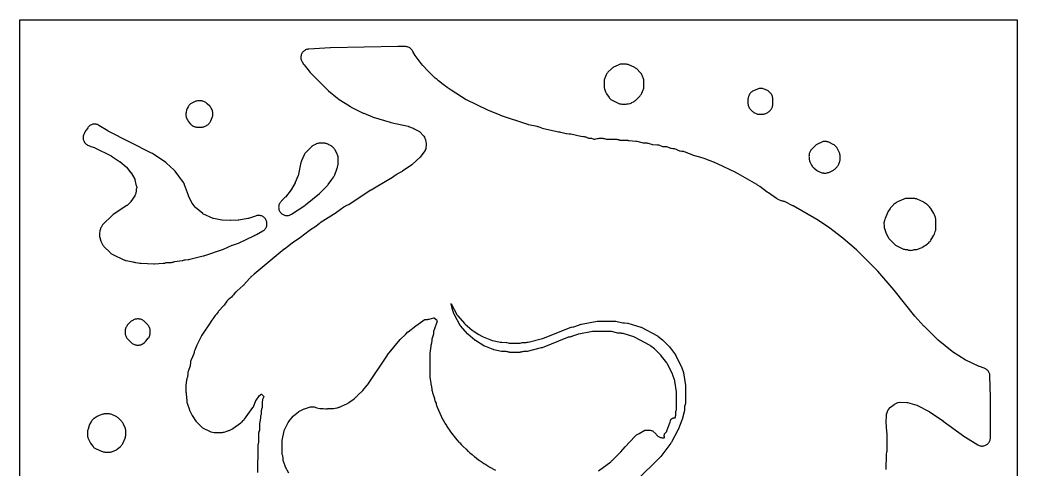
# Model space of a CAD drawing. Header units: millimetres. Extents: x 0 to 300, y 0 to 300.
# Drawn here: x 0 to 300, y 164.7 to 300 of the extents above; entities that cross this region are included whole.
import ezdxf

# ---------------------------------------------------------------- set-up
doc = ezdxf.new("R2010")
doc.units = ezdxf.units.MM
doc.layers.add('CUT', color=7, linetype='CONTINUOUS')

msp = doc.modelspace()

# ---------------------------------------------------------------- linework, layer by layer
at = {"layer": 'CUT'}
for points in [[(0, 299.9386), (0.0029, 299.9971), (0.0614, 300), (299.9341, 300), (299.9926, 299.9971), (299.9954, 299.9386), (299.9954, 0.0614), (299.9926, 0.0029), (299.9341, 0), (0.0614, 0), (0.0029, 0.0029), (0, 0.0614)], [(177.4236, 276.401), (177.5956, 276.2201), (177.7848, 276.0572), (177.9893, 275.914), (178.207, 275.792), (179.9466, 274.9279), (180.156, 274.8356), (180.3729, 274.7628), (180.5956, 274.7102), (180.8222, 274.6782), (181.0508, 274.667), (182.3866, 274.6627), (182.6883, 274.68), (182.9856, 274.7336), (183.5712, 274.8761), (183.8535, 274.9627), (184.1236, 275.082), (184.5857, 275.3197), (184.8092, 275.4497), (185.018, 275.602), (185.21, 275.7751), (186.5688, 277.1338), (186.7282, 277.3092), (186.8704, 277.4988), (186.9939, 277.7011), (187.0977, 277.9141), (187.5364, 278.9344), (187.624, 279.1704), (187.6875, 279.414), (187.7262, 279.6627), (187.7396, 279.9141), (187.744, 281.3215), (187.7267, 281.623), (187.6732, 281.9203), (187.53, 282.5086), (187.4443, 282.7884), (187.3265, 283.0562), (187.0943, 283.5101), (186.9652, 283.7331), (186.8139, 283.9417), (186.6419, 284.1336), (185.5594, 285.2228), (185.39, 285.3784), (185.2069, 285.5176), (185.0119, 285.6395), (184.8064, 285.7429), (183.2093, 286.4568), (182.9661, 286.5507), (182.7145, 286.6186), (182.4571, 286.6601), (182.1969, 286.6745), (181.0964, 286.6779), (180.8642, 286.6678), (180.634, 286.6362), (180.4077, 286.5834), (180.1873, 286.5098), (179.9747, 286.416), (178.6059, 285.7348), (178.3714, 285.6019), (178.1527, 285.4445), (177.9521, 285.2644), (176.9145, 284.2268), (176.7557, 284.0523), (176.6141, 283.8636), (176.4909, 283.6624), (176.3872, 283.4504), (175.9415, 282.4186), (175.9389, 282.4127), (175.8499, 282.1739), (175.7857, 281.9273), (175.7469, 281.6754), (175.734, 281.4208), (175.7343, 280.0765), (175.7482, 279.8133), (175.7898, 279.5531), (175.8585, 279.2987), (175.8651, 279.2788), (175.8683, 279.2667), (176.1635, 278.3671), (176.2509, 278.139), (176.3602, 277.9206), (176.4902, 277.7138), (176.4906, 277.7133), (177.2705, 276.5981)], [(220.3569, 272.4652), (220.5633, 272.2805), (220.7889, 272.1198), (221.0309, 271.9849), (221.2668, 271.8702), (221.4783, 271.7791), (221.6972, 271.7078), (221.9218, 271.657), (222.1501, 271.6271), (222.3802, 271.6183), (223.4148, 271.6264), (223.6632, 271.6408), (223.909, 271.6797), (224.1497, 271.7429), (224.383, 271.8298), (224.6064, 271.9394), (225.0047, 272.16), (225.2116, 272.2881), (225.4051, 272.4358), (225.5833, 272.6016), (225.7955, 272.8191), (225.9545, 272.9987), (226.0956, 273.1928), (226.2175, 273.3994), (226.319, 273.6168), (226.3992, 273.8429), (226.4573, 274.0757), (226.4929, 274.313), (226.5055, 274.5525), (226.5135, 276.2171), (226.502, 276.4684), (226.4654, 276.7173), (226.4039, 276.9613), (226.3182, 277.1978), (226.2091, 277.4246), (226.0779, 277.6392), (225.9257, 277.8395), (225.7541, 278.0236), (225.4451, 278.3233), (225.4438, 278.3246), (225.2743, 278.4747), (225.092, 278.6088), (224.8983, 278.7259), (224.6948, 278.825), (223.8898, 279.1728), (223.6484, 279.2627), (223.3991, 279.3272), (223.1444, 279.3657), (223.1403, 279.3659), (223.1342, 279.3668), (222.8768, 279.3786), (222.6196, 279.3638), (222.3653, 279.3226), (222.1165, 279.2554), (221.876, 279.163), (220.6585, 278.6216), (220.428, 278.5045), (220.2108, 278.3642), (220.0093, 278.2022), (219.8256, 278.0203), (219.6616, 277.8204), (219.5192, 277.6046), (219.3999, 277.3753), (219.3048, 277.1349), (219.3044, 277.1335), (219.2294, 276.9107), (219.0855, 276.4835), (219.0824, 276.4743), (219.0093, 276.2098), (218.9656, 275.9388), (218.9518, 275.6647), (218.9542, 275.1697), (218.9663, 274.9356), (219.0003, 274.7036), (219.0559, 274.4758), (219.0619, 274.4585), (219.0657, 274.4433), (219.1419, 274.2251), (219.3178, 273.7877), (219.4234, 273.5591), (219.5515, 273.3422), (219.7007, 273.1394), (219.8695, 272.9526), (219.8716, 272.9505)], [(51.3876, 268.5745), (51.5521, 268.4165), (51.7303, 268.2742), (51.9208, 268.1487), (52.1219, 268.0411), (52.2474, 267.9812), (52.4525, 267.8942), (52.6646, 267.8259), (52.8819, 267.7766), (53.1027, 267.747), (53.3253, 267.7371), (54.6555, 267.7372), (54.8842, 267.7477), (55.111, 267.7791), (55.3339, 267.8311), (55.5512, 267.9033), (55.7609, 267.995), (56.0314, 268.1284), (56.2733, 268.2649), (56.4985, 268.4274), (56.7044, 268.6138), (56.8965, 268.8084), (57.0533, 268.9828), (57.1931, 269.1711), (57.3146, 269.3717), (57.4168, 269.5829), (57.8665, 270.6353), (57.9529, 270.8694), (58.0157, 271.1109), (58.054, 271.3575), (58.0675, 271.6067), (58.068, 271.7158), (58.0573, 271.9578), (58.0233, 272.1976), (57.9662, 272.433), (57.8866, 272.6617), (57.6834, 273.1656), (57.5768, 273.3956), (57.4474, 273.6137), (57.2966, 273.8175), (57.126, 274.005), (56.3689, 274.7565), (56.1681, 274.9354), (55.9493, 275.0917), (55.715, 275.2236), (55.4857, 275.3369), (55.276, 275.4288), (55.0588, 275.5011), (54.8358, 275.5533), (54.609, 275.5848), (54.3803, 275.5955), (53.6189, 275.5961), (53.3905, 275.5858), (53.1639, 275.5547), (52.9411, 275.503), (52.724, 275.4312), (52.5144, 275.3398), (51.7114, 274.9452), (51.7089, 274.944), (51.5068, 274.8328), (51.3157, 274.7034), (51.1374, 274.557), (50.9734, 274.3948), (50.825, 274.2181), (50.6936, 274.0285), (50.5801, 273.8276), (50.3404, 273.353), (50.2289, 273.098), (50.1464, 272.8321), (50.0049, 272.2661), (49.9619, 272.0562), (49.9574, 272.0174), (49.9464, 271.9614), (49.9234, 271.7535), (49.918, 271.5443), (49.9205, 271.3833), (49.9342, 271.1588), (49.9679, 270.9364), (50.0215, 270.718), (50.0946, 270.5052), (50.1045, 270.4829), (50.1106, 270.4654), (50.2049, 270.2568), (50.3807, 269.9109), (50.504, 269.6955), (50.648, 269.4935), (50.6515, 269.489), (51.2381, 268.7468)], [(19.4413, 263.1219), (19.5914, 262.9249), (19.7601, 262.7436), (19.946, 262.58), (20.1472, 262.4355), (20.3617, 262.3117), (20.9037, 262.0335), (21.1311, 261.9308), (21.3675, 261.8513), (22.4473, 261.5472), (22.4644, 261.542), (22.5362, 261.5142), (22.5523, 261.5066), (27.4021, 259.0794), (27.469, 259.0432), (27.5334, 259.0029), (29.9314, 257.3916), (29.979, 257.3579), (30.0249, 257.3219), (31.9455, 255.7386), (31.9599, 255.7262), (32.0174, 255.6681), (32.0297, 255.6536), (33.4117, 253.9444), (33.4319, 253.9154), (33.4406, 253.9012), (34.5538, 251.9945), (34.5638, 251.9762), (34.582, 251.9351), (34.5956, 251.8922), (34.6002, 251.8719), (34.8881, 250.408), (34.9475, 250.1689), (35.0302, 249.9367), (35.1353, 249.7139), (35.1621, 249.6636), (35.1705, 249.6467), (35.1858, 249.6095), (35.1769, 249.5704), (35.1713, 249.5523), (35.0672, 249.2434), (35.004, 249.0227), (34.9613, 248.7971), (34.9395, 248.5685), (34.9006, 247.7795), (34.8993, 247.7618), (34.8938, 247.7239), (34.8812, 247.6878), (34.8742, 247.6714), (34.6076, 247.0886), (34.6052, 247.0837), (34.5639, 247.0102), (34.5535, 246.9941), (33.3819, 245.2954), (33.3787, 245.2911), (33.3265, 245.2272), (33.3138, 245.2135), (32.2676, 244.1447), (32.2528, 244.1304), (32.1838, 244.0739), (32.1668, 244.0622), (28.0082, 241.3588), (27.8025, 241.2098), (27.6131, 241.0406), (25.1639, 238.6193), (25.0117, 238.4547), (24.8748, 238.2771), (24.7544, 238.088), (24.3909, 237.4561), (24.2847, 237.2499), (24.198, 237.0346), (24.1317, 236.8123), (24.0863, 236.5848), (23.9377, 235.6063), (23.9142, 235.3854), (23.9103, 235.1632), (23.9262, 234.9416), (23.9617, 234.7222), (24.0166, 234.5069), (24.372, 233.3324), (24.4472, 233.1192), (24.5414, 232.9136), (24.8119, 232.3875), (24.9419, 232.1638), (25.0943, 231.9548), (25.2676, 231.7627), (27.2228, 229.8075), (27.3823, 229.6612), (27.5539, 229.5292), (27.7363, 229.4126), (27.928, 229.3122), (31.2291, 227.7623), (31.3678, 227.6972), (31.566, 227.6143), (31.7706, 227.5488), (31.9801, 227.5011), (33.9213, 227.1456), (34.2293, 227.0638), (34.4917, 227.009), (34.7585, 226.9826), (34.8295, 226.9794), (36.0664, 226.7529), (36.4241, 226.7137), (40.3071, 226.5698), (40.5218, 226.5711), (40.5227, 226.5712), (43.1023, 226.6973), (43.3514, 226.722), (43.5968, 226.7715), (43.8359, 226.8453), (44.0431, 226.9208), (44.0622, 226.9271), (44.1042, 226.9375), (44.147, 226.9433), (44.1671, 226.9444), (45.5811, 226.9841), (45.8185, 227.0021), (46.0531, 227.0426), (46.2829, 227.1052), (46.5056, 227.1895), (46.5247, 227.1977), (46.541, 227.2044), (46.577, 227.2161), (46.614, 227.2245), (46.6314, 227.2271), (48.7598, 227.5014), (49.0107, 227.5469), (49.2557, 227.6177), (49.4922, 227.713), (49.5721, 227.7501), (49.5886, 227.7573), (49.625, 227.7701), (49.6631, 227.7757), (49.6811, 227.7771), (50.5899, 227.8235), (50.8303, 227.8474), (51.0672, 227.8945), (55.1584, 228.9144), (55.344, 228.9683), (60.9679, 230.8421), (61.2182, 230.9408), (63.8722, 232.1557), (63.9258, 232.1787), (63.9804, 232.199), (65.7214, 232.7983), (65.7264, 232.8), (65.9741, 232.9004), (70.396, 234.9741), (70.6757, 235.1301), (70.9803, 235.2746), (71.1352, 235.3547), (73.0515, 236.4329), (73.2596, 236.5638), (73.4537, 236.7145), (73.6322, 236.8836), (73.7932, 237.0694), (73.9351, 237.2701), (74.0567, 237.4837), (74.1567, 237.7083), (74.2341, 237.9416), (74.2883, 238.1813), (74.3187, 238.4253), (74.3249, 238.671), (74.307, 238.9162), (74.2651, 239.1584), (74.1997, 239.3953), (74.1112, 239.6247), (74.0007, 239.8442), (73.8691, 240.0519), (73.7178, 240.2456), (73.5482, 240.4235), (73.3619, 240.584), (73.1608, 240.7253), (72.9468, 240.8462), (72.7219, 240.9455), (72.4884, 241.0223), (72.2485, 241.0757), (72.0045, 241.1053), (71.7587, 241.1108), (71.5136, 241.0922), (71.2715, 241.0495), (71.0348, 240.9833), (70.8357, 240.917), (68.7631, 240.2258), (68.6819, 240.2019), (68.5992, 240.1838), (65.8529, 239.6848), (65.7686, 239.6726), (65.6838, 239.6664), (63.3239, 239.5794), (63.28, 239.5786), (63.2361, 239.5794), (60.8362, 239.6678), (60.8311, 239.6681), (60.7538, 239.6769), (60.7364, 239.6799), (58.2192, 240.1851), (58.1982, 240.1899), (58.1099, 240.2184), (58.0901, 240.2268), (55.075, 241.5982), (55.0591, 241.6059), (55.0261, 241.6248), (54.9949, 241.6468), (54.9812, 241.658), (52.8242, 243.5101), (52.8091, 243.5237), (52.7491, 243.5877), (52.7364, 243.6036), (51.8219, 244.8187), (51.8121, 244.8325), (51.7737, 244.8943), (51.7658, 244.9092), (50.7264, 246.9759), (50.6927, 247.049), (50.664, 247.1243), (49.5591, 250.3418), (49.468, 250.5701), (49.3548, 250.7884), (49.2208, 250.9944), (46.7022, 254.4788), (46.5274, 254.6944), (46.3298, 254.8892), (44.1258, 256.8331), (43.8678, 257.0324), (39.8752, 259.719), (39.6133, 259.873), (26.5357, 266.527), (26.489, 266.5521), (26.4435, 266.5792), (23.7837, 268.2451), (23.5754, 268.3621), (23.357, 268.4586), (23.1303, 268.5339), (22.8975, 268.5872), (22.6606, 268.618), (22.4219, 268.6261), (22.1836, 268.6114), (21.9477, 268.574), (21.7164, 268.5143), (21.4919, 268.4327), (21.2763, 268.3301), (21.0713, 268.2074), (20.8791, 268.0657), (20.7012, 267.9063), (20.5394, 267.7307), (20.395, 267.5404), (19.9166, 266.8428), (19.7712, 266.6032), (19.2961, 265.7103), (19.1907, 265.4862), (19.108, 265.2527), (19.0489, 265.0122), (19.0138, 264.7671), (19.0031, 264.5196), (19.017, 264.2724), (19.0553, 264.0277), (19.1176, 263.788), (19.2033, 263.5556), (19.3116, 263.3329)], [(77.8803, 243.0769), (77.9407, 242.8396), (78.0241, 242.6094), (78.1295, 242.3884), (78.2561, 242.1788), (78.4025, 241.9826), (78.5675, 241.8016), (78.7493, 241.6377), (78.9464, 241.4923), (79.1567, 241.3669), (79.3782, 241.2627), (79.6089, 241.1806), (79.8465, 241.1215), (80.0888, 241.0859), (80.3333, 241.0742), (80.5779, 241.0865), (80.82, 241.1227), (81.0575, 241.1823), (81.288, 241.2649), (81.5093, 241.3697), (81.7193, 241.4956), (85.6917, 244.15), (85.6951, 244.1522), (85.8792, 244.2878), (90.0851, 247.6927), (90.2903, 247.8786), (90.3229, 247.9116), (90.5089, 248.0813), (92.5092, 250.1229), (92.6416, 250.2692), (92.762, 250.4255), (92.7651, 250.4298), (93.8511, 251.9597), (94.4217, 252.7636), (94.4549, 252.8103), (94.5724, 252.992), (94.6737, 253.1833), (94.7582, 253.3825), (95.3735, 255.0297), (95.4573, 255.3), (95.5101, 255.5781), (95.5499, 255.8798), (95.604, 256.0472), (95.6653, 256.2725), (95.7054, 256.5024), (95.7238, 256.7352), (95.7438, 257.3525), (95.7653, 257.5157), (95.7853, 257.7575), (95.7817, 258.0001), (95.7705, 258.177), (95.7708, 258.1844), (95.7691, 258.3863), (95.7512, 258.5874), (95.7476, 258.6155), (95.6971, 258.8863), (95.6734, 258.9644), (95.6619, 259.0155), (95.6239, 259.1277), (95.6171, 259.15), (95.6133, 259.1589), (95.5773, 259.2651), (95.5227, 259.4018), (95.428, 259.6108), (94.8091, 260.8248), (94.6848, 261.0411), (94.5397, 261.2439), (94.3751, 261.4313), (94.1599, 261.6528), (93.9583, 261.8387), (93.8856, 261.8923), (93.8745, 261.9023), (93.8058, 261.9511), (93.7376, 262.0014), (93.7245, 262.0091), (93.6482, 262.0634), (93.4054, 262.1984), (92.9376, 262.4254), (92.6687, 262.5622), (92.4497, 262.6607), (92.3924, 262.6802), (92.3685, 262.6905), (92.1554, 262.7604), (91.9369, 262.811), (91.7148, 262.8418), (91.4908, 262.8526), (90.1948, 262.8567), (89.9558, 262.846), (89.7189, 262.8125), (89.4862, 262.7565), (89.26, 262.6786), (89.1528, 262.6358), (88.8806, 262.5076), (88.4675, 262.2818), (88.2554, 262.1729), (88.0296, 262.0416), (87.968, 261.9965), (87.951, 261.9862), (87.8591, 261.9169), (87.8187, 261.8874), (87.8129, 261.8821), (87.7576, 261.8405), (87.5792, 261.6768), (85.9878, 260.068), (85.8375, 259.9017), (85.7026, 259.7226), (85.5844, 259.5322), (85.4837, 259.3319), (85.4822, 259.3286), (84.6735, 257.5233), (84.577, 257.2724), (84.5079, 257.0126), (83.6732, 253.0174), (83.6691, 252.9998), (83.6459, 252.9253), (83.6393, 252.9085), (82.8525, 251.0371), (82.8202, 250.9666), (82.7833, 250.8984), (81.6661, 248.9835), (81.6288, 248.9236), (81.5879, 248.866), (79.9053, 246.637), (79.9024, 246.6332), (79.854, 246.5779), (79.8422, 246.5659), (78.8146, 245.5658), (78.8093, 245.5608), (78.7326, 245.4971), (78.5522, 245.3316), (78.3888, 245.1492), (78.2441, 244.9517), (78.1193, 244.741), (78.0158, 244.5191), (77.9345, 244.2882), (77.8761, 244.0504), (77.8413, 243.808), (77.8304, 243.5634), (77.8434, 243.3189)], [(237.4745, 257.9751), (237.5088, 257.7442), (237.5644, 257.5175), (237.6409, 257.2969), (237.7377, 257.0845), (237.7442, 257.0717), (238.1815, 256.2195), (238.3095, 255.9986), (238.4593, 255.7919), (238.6295, 255.6016), (238.8181, 255.4296), (239.6992, 254.7052), (239.7041, 254.7013), (239.9137, 254.5465), (240.1382, 254.4144), (240.3753, 254.3064), (241.0204, 254.0523), (241.2452, 253.9759), (241.4763, 253.9211), (241.5049, 253.9171), (241.5096, 253.916), (241.6149, 253.9019), (241.7115, 253.8885), (241.7159, 253.8883), (241.7442, 253.8845), (241.9808, 253.8753), (242.3463, 253.8784), (242.5959, 253.893), (242.8427, 253.9325), (243.0844, 253.9964), (243.3185, 254.0841), (243.3229, 254.086), (244.3752, 254.5417), (244.5865, 254.6453), (244.7872, 254.7683), (244.9754, 254.9096), (245.1495, 255.0681), (245.8268, 255.7453), (245.9972, 255.934), (246.1476, 256.1391), (246.2764, 256.3584), (246.3822, 256.5897), (246.5895, 257.1113), (246.6672, 257.3379), (246.7229, 257.5709), (246.756, 257.8082), (246.7663, 258.0475), (246.7614, 258.9943), (246.7477, 259.2429), (246.7094, 259.4889), (246.6468, 259.7299), (246.5605, 259.9634), (246.1205, 260.9936), (246.0165, 261.2082), (245.8925, 261.412), (245.7496, 261.6029), (245.5892, 261.7794), (245.369, 261.9997), (245.1659, 262.1817), (244.9442, 262.3406), (244.7065, 262.4743), (243.3454, 263.1452), (243.1219, 263.2421), (242.8901, 263.3168), (242.6521, 263.3686), (242.4102, 263.397), (242.1666, 263.4017), (241.9238, 263.3827), (241.684, 263.3401), (241.4494, 263.2744), (241.2224, 263.1862), (240.1281, 262.6985), (239.9213, 262.5946), (239.725, 262.472), (239.5409, 262.3318), (239.3705, 262.1751), (238.1636, 260.9577), (238.1588, 260.9528), (237.9999, 260.7766), (237.8585, 260.5862), (237.7358, 260.3832), (237.6329, 260.1695), (237.5507, 259.9469), (237.4899, 259.7176), (237.4512, 259.4836), (237.4137, 259.1638), (237.3968, 258.8932), (237.4093, 258.6223)], [(261.4493, 234.1773), (261.6218, 233.9849), (263.2494, 232.3474), (263.4163, 232.194), (263.5964, 232.0564), (263.7883, 231.9357), (263.9903, 231.8328), (265.6631, 231.0745), (265.8743, 230.9902), (266.0923, 230.9253), (266.3153, 230.8806), (266.5414, 230.8563), (266.9321, 230.8321), (266.9524, 230.8303), (266.9957, 230.8229), (267.0379, 230.8108), (267.057, 230.8036), (267.1106, 230.7817), (267.346, 230.6989), (267.5885, 230.6401), (267.8357, 230.6056), (268.0851, 230.5961), (268.3342, 230.6114), (268.5805, 230.6515), (268.8216, 230.7159), (269.0551, 230.8041), (269.0654, 230.8085), (269.0705, 230.8106), (269.117, 230.8265), (269.1461, 230.8308), (269.1707, 230.8329), (269.6217, 230.86), (269.8823, 230.8894), (270.1384, 230.946), (270.3872, 231.0291), (271.1852, 231.3432), (271.4408, 231.4608), (271.6816, 231.6064), (272.9382, 232.4663), (273.1295, 232.6112), (273.3061, 232.7738), (273.6777, 233.1506), (273.8187, 233.306), (273.9461, 233.4727), (274.0591, 233.6494), (274.9361, 235.1576), (275.0295, 235.334), (275.1085, 235.5173), (275.4044, 236.2871), (275.4763, 236.5032), (275.5283, 236.725), (275.5599, 236.9506), (275.5708, 237.1781), (275.5766, 239.6103), (275.5668, 239.8382), (275.5362, 240.0642), (275.4851, 240.2866), (275.414, 240.5033), (275.1102, 241.3037), (275.0289, 241.4937), (274.9323, 241.6763), (274.0541, 243.1817), (273.8878, 243.4311), (273.6928, 243.6589), (273.1444, 244.2266), (272.9735, 244.3876), (272.7882, 244.5319), (272.1891, 244.9549), (271.9793, 245.0879), (271.7574, 245.1994), (269.9436, 246.0007), (269.7023, 246.0927), (269.4528, 246.1593), (269.1977, 246.1999), (268.9398, 246.2139), (266.9275, 246.2191), (266.6684, 246.2063), (266.4119, 246.1667), (266.161, 246.1007), (265.9182, 246.0091), (264.0714, 245.2003), (263.8462, 245.0878), (263.6334, 244.9533), (263.0367, 244.5324), (262.8506, 244.3875), (262.679, 244.2258), (262.1075, 243.6338), (261.9312, 243.4303), (261.7778, 243.2091), (261.1651, 242.2148), (261.071, 242.0482), (260.9899, 241.8749), (260.2853, 240.2046), (260.2036, 239.9819), (260.0762, 239.5763), (260.0737, 239.5685), (260.0091, 239.318), (259.9707, 239.0623), (259.9589, 238.8039), (259.9641, 237.9638), (259.9795, 237.7023), (260.0221, 237.4438), (260.0915, 237.1912), (260.0945, 237.1824), (260.1005, 237.1606), (260.4809, 236.0186), (260.5471, 235.8423), (260.6263, 235.6715), (260.6268, 235.6706), (261.1684, 234.6102), (261.2977, 234.3865)], [(33.5357, 202.7232), (33.7539, 202.5678), (33.9874, 202.4366), (34.2221, 202.321), (34.4327, 202.2289), (34.6508, 202.1566), (34.8747, 202.1046), (35.1024, 202.0734), (35.332, 202.0632), (35.5941, 202.0637), (35.8564, 202.078), (36.1157, 202.1197), (36.3693, 202.1883), (36.6142, 202.2832), (36.8478, 202.4033), (37.0675, 202.5472), (37.4599, 202.8348), (37.6954, 203.0306), (37.9051, 203.2537), (38.6061, 204.0974), (38.751, 204.29), (38.8767, 204.4957), (38.982, 204.7126), (39.066, 204.9386), (39.1277, 205.1717), (39.1668, 205.4096), (39.1827, 205.6501), (39.1945, 206.3094), (39.1857, 206.5686), (39.1501, 206.8255), (39.0881, 207.0774), (39.0003, 207.3214), (38.8877, 207.5551), (38.7514, 207.7758), (38.6213, 207.9641), (38.4737, 208.1568), (38.3081, 208.3344), (37.3981, 209.2198), (37.2161, 209.3804), (37.0193, 209.5227), (36.8097, 209.6451), (36.5893, 209.7467), (36.36, 209.8264), (36.124, 209.8835), (35.8837, 209.9175), (35.6412, 209.9279), (35.3208, 209.9262), (35.0886, 209.9141), (34.8586, 209.8805), (34.6326, 209.8257), (34.4128, 209.7502), (34.2009, 209.6545), (33.9288, 209.5161), (33.6976, 209.3825), (33.4819, 209.225), (33.2843, 209.0454), (32.4762, 208.2279), (32.2983, 208.0276), (32.1429, 207.8094), (32.0118, 207.5758), (31.8991, 207.3472), (31.8061, 207.1342), (31.7333, 206.9136), (31.6813, 206.6871), (31.6506, 206.4568), (31.6414, 206.2247), (31.6448, 205.7189), (31.6574, 205.4846), (31.6919, 205.2527), (31.748, 205.0249), (31.8251, 204.8034), (31.9227, 204.5901), (32.0484, 204.3464), (32.1808, 204.1197), (32.3362, 203.9082), (32.5129, 203.7141), (33.3354, 202.901)], [(22.3341, 171.1651), (22.5245, 171.0181), (22.7283, 170.8901), (22.9433, 170.7823), (24.5682, 170.0634), (24.8115, 169.9706), (25.063, 169.9036), (25.3202, 169.8631), (25.5801, 169.8496), (26.9589, 169.8498), (27.1951, 169.8611), (27.4293, 169.8946), (27.6592, 169.95), (27.8828, 170.027), (28.5573, 170.2954), (28.8003, 170.4074), (29.0298, 170.5448), (29.2434, 170.706), (30.241, 171.5461), (30.4075, 171.6997), (30.5594, 171.8678), (30.6955, 172.0489), (30.8146, 172.2417), (30.9158, 172.4444), (31.6323, 174.0592), (31.7253, 174.3022), (31.7926, 174.5535), (31.8333, 174.8105), (31.8472, 175.0703), (31.8484, 176.1334), (31.8355, 176.3892), (31.7966, 176.6423), (31.732, 176.8901), (31.6424, 177.1299), (31.1487, 178.2698), (31.0451, 178.4811), (30.9221, 178.6817), (30.7808, 178.8698), (30.6224, 179.0439), (29.539, 180.1272), (29.3651, 180.2855), (29.1771, 180.4267), (28.9767, 180.5497), (28.7656, 180.6532), (27.6221, 181.1489), (27.3839, 181.238), (27.1379, 181.3025), (26.8866, 181.3417), (26.6326, 181.3551), (25.7563, 181.3568), (25.4879, 181.3429), (25.2226, 181.3002), (24.9634, 181.2293), (23.8379, 180.8555), (23.6339, 180.7776), (23.4374, 180.6823), (23.25, 180.5702), (22.3045, 179.9469), (22.1221, 179.8145), (21.9524, 179.6662), (21.7967, 179.5032), (21.6564, 179.3269), (21.5324, 179.1386), (21.0743, 178.3691), (20.949, 178.1303), (20.8502, 177.8795), (20.4772, 176.7585), (20.4056, 176.4967), (20.3628, 176.2287), (20.3494, 175.9576), (20.3547, 174.8045), (20.3663, 174.5748), (20.399, 174.3472), (20.4525, 174.1235), (20.5263, 173.9057), (20.6198, 173.6956), (21.116, 172.7059), (21.2445, 172.4798), (21.3958, 172.2682), (21.9998, 171.5104), (22.1586, 171.3297)]]:
    msp.add_lwpolyline(points, close=True, dxfattribs=at)
for points in [[(260.6359, 164.5526), (260.6663, 169.0662), (260.6732, 169.1282), (260.6769, 169.1475), (260.845, 169.9125), (260.8876, 170.1694), (260.9032, 170.4294), (260.9039, 170.5182), (260.9125, 170.705), (260.9124, 170.8136), (260.9172, 170.9406), (260.9148, 171.902), (260.924, 173.0774), (260.9212, 173.2177), (260.9109, 173.4299), (260.91, 173.8014), (260.9089, 175.1572), (260.9065, 175.2016), (260.9063, 175.2774), (260.8955, 175.5031), (260.8644, 175.727), (260.7773, 176.1964), (260.7326, 177.1222), (260.7026, 177.7425), (260.6968, 177.8631), (260.6627, 178.5684), (260.6705, 181.1253), (260.671, 181.1433), (260.6749, 181.1817), (260.6859, 181.2187), (260.6923, 181.2355), (261.2275, 182.5494), (261.2356, 182.5679), (261.2563, 182.6062), (261.2809, 182.642), (261.2936, 182.6577), (261.798, 183.2445), (261.8121, 183.26), (261.8782, 183.3215), (261.8946, 183.3344), (263.0536, 184.1942), (263.0686, 184.2048), (263.1362, 184.2454), (263.1526, 184.2537), (264.1428, 184.7247), (264.1592, 184.732), (264.1955, 184.7452), (264.233, 184.7549), (264.2506, 184.7581), (264.7473, 184.8369), (264.7639, 184.8391), (264.8362, 184.844), (264.853, 184.8441), (266.9326, 184.8003), (266.9379, 184.8), (266.9891, 184.7947), (267.0152, 184.7896), (267.0383, 184.7836), (269.8847, 183.9635), (269.9039, 183.9574), (269.9845, 183.9245), (270.0025, 183.9154), (273.5138, 182.0197), (273.5626, 181.9918), (273.6101, 181.9616), (277.731, 179.2062), (277.7449, 179.1966), (277.7745, 179.1756), (284.2803, 174.4261), (284.4488, 174.3133), (288.1845, 172.0256), (288.3959, 171.9097), (288.6176, 171.8148), (288.8473, 171.7416), (289.083, 171.6909), (289.3225, 171.6632), (289.5636, 171.6586), (289.804, 171.6773), (290.0414, 171.7191), (290.2738, 171.7836), (290.4988, 171.8701), (290.7145, 171.9779), (290.9188, 172.106), (291.1097, 172.2532), (291.2857, 172.418), (291.4449, 172.5991), (291.5859, 172.7946), (291.7075, 173.0029), (291.8084, 173.2218), (291.8877, 173.4495), (291.9448, 173.6838), (291.979, 173.9224), (291.9901, 174.1633), (291.9624, 186.2658), (291.9619, 186.3121), (291.827, 192.7934), (291.811, 193.0291), (291.7727, 193.2621), (291.7127, 193.4906), (291.6313, 193.7123), (291.5294, 193.9254), (291.4079, 194.1279), (291.2677, 194.3181), (291.1103, 194.4941), (290.9369, 194.6545), (290.7492, 194.7979), (290.5488, 194.9229), (290.3374, 195.0284), (290.1171, 195.1135), (288.7132, 195.5808), (288.6487, 195.6043), (288.5857, 195.6315), (284.5362, 197.5204), (284.4637, 197.5573), (284.394, 197.599), (280.5537, 200.0762), (280.5006, 200.1126), (280.4495, 200.1517), (276.2621, 203.5436), (276.2174, 203.5817), (276.1746, 203.6219), (272.0176, 207.7284), (271.9934, 207.753), (271.9699, 207.7783), (269.2864, 210.7547), (269.2631, 210.7813), (269.2406, 210.8086), (263.0405, 218.5644), (262.9836, 218.6331), (258.0669, 224.3526), (257.9405, 224.489), (251.8375, 230.6037), (251.7024, 230.7294), (247.6778, 234.2064), (247.5468, 234.3121), (243.2185, 237.5698), (243.1057, 237.65), (239.9117, 239.7877), (239.7706, 239.8755), (232.67, 243.9727), (232.5398, 244.0427), (230.2526, 245.1879), (230.0565, 245.2757), (229.8536, 245.3464), (229.6454, 245.3994), (229.4334, 245.4343), (229.1404, 245.4698), (229.1193, 245.4729), (229.0744, 245.4837), (229.0311, 245.4994), (229.0117, 245.5084), (228.1232, 245.9523), (227.9787, 246.0462), (227.9752, 246.0483), (227.615, 246.2605), (225.1825, 247.8882), (224.8165, 248.1586), (222.6106, 249.788), (221.9525, 250.2741), (221.9492, 250.2765), (221.8501, 250.3412), (221.8276, 250.3576), (221.7666, 250.3956), (221.7045, 250.4361), (221.6836, 250.448), (221.6728, 250.4551), (216.0578, 253.6636), (215.8999, 253.7465), (215.8998, 253.7466), (215.6879, 253.8484), (215.5158, 253.946), (215.3576, 254.0284), (209.8832, 256.6365), (209.1859, 256.9714), (209.0323, 257.0389), (209.0032, 257.0506), (208.9891, 257.0568), (206.3967, 258.0937), (206.1852, 258.1675), (206.185, 258.1676), (204.5383, 258.6606), (202.6873, 259.2147), (202.2519, 259.3771), (201.4621, 259.6717), (201.1694, 259.7808), (200.6932, 259.9584), (200.6391, 259.9865), (200.4552, 260.0725), (200.265, 260.1433), (199.8888, 260.2662), (199.6909, 260.3219), (199.489, 260.3612), (199.2847, 260.3838), (199.1811, 260.3909), (198.6571, 260.4354), (198.6372, 260.4376), (198.608, 260.4433), (198.5953, 260.4482), (198.5782, 260.4565), (197.8796, 260.8154), (197.6997, 260.899), (197.5136, 260.9681), (197.118, 261.0974), (196.92, 261.1532), (196.7181, 261.1925), (196.5136, 261.2151), (196.4102, 261.2222), (195.8805, 261.2671), (195.8623, 261.2691), (195.8394, 261.2734), (195.8248, 261.279), (195.8079, 261.287), (195.4005, 261.4931), (195.1564, 261.6006), (194.9021, 261.6815), (194.6407, 261.7349), (194.3751, 261.7601), (194.3664, 261.7604), (193.5166, 261.7955), (193.4969, 261.7968), (193.4548, 261.803), (193.4136, 261.8136), (193.3949, 261.82), (192.5029, 262.153), (192.5012, 262.1536), (192.2436, 262.2342), (191.9788, 262.2866), (191.7099, 262.3101), (190.4607, 262.3515), (190.444, 262.3524), (190.4214, 262.3552), (190.3922, 262.3615), (190.3765, 262.3659), (189.1194, 262.7547), (188.9132, 262.809), (188.7032, 262.8455), (188.4908, 262.8639), (188.4885, 262.864), (187.7182, 262.898), (187.7012, 262.8991), (187.6281, 262.909), (187.6113, 262.9125), (185.7188, 263.3468), (185.6819, 263.3533), (185.6418, 263.3625), (185.4468, 263.399), (185.2495, 263.4199), (183.2741, 263.5502), (183.2066, 263.5725), (183.1478, 263.5887), (183.1359, 263.5928), (183.1107, 263.5989), (182.9645, 263.6392), (182.7169, 263.6813), (182.4663, 263.6983), (180.5696, 263.7315), (180.5602, 263.7319), (180.5348, 263.7367), (180.5121, 263.7424), (180.281, 263.8068), (180.1489, 263.8494), (179.9075, 263.914), (179.8986, 263.9155), (179.8967, 263.916), (179.6539, 263.9554), (179.6145, 263.9579), (179.5824, 263.9625), (179.3658, 263.9743), (177.9837, 263.99), (176.4472, 264.0107), (176.4301, 264.0134), (176.2793, 264.0406), (175.9242, 264.1465), (175.6853, 264.2051), (175.4418, 264.2399), (175.209, 264.2501), (175.0877, 264.2616), (174.883, 264.2641), (174.3246, 264.248), (174.2995, 264.2462), (174.2642, 264.2455), (174.1947, 264.2451), (173.915, 264.2278), (173.639, 264.1794), (173.117, 264.0572), (172.8164, 264.0228), (172.7928, 264.0253), (172.7698, 264.0278), (172.7687, 264.0279), (172.7686, 264.0279), (172.6023, 264.0722), (172.5127, 264.1067), (172.2764, 264.1844), (172.0336, 264.2382), (171.7867, 264.2676), (171.2601, 264.304), (171.2412, 264.3058), (171.2008, 264.3127), (171.1613, 264.3237), (171.1434, 264.3302), (170.3499, 264.6407), (170.0939, 264.7252), (169.8304, 264.7817), (169.5623, 264.8095), (168.8246, 264.846), (168.8073, 264.8473), (168.7329, 264.8579), (168.7158, 264.8615), (165.7685, 265.5653), (165.5348, 265.6094), (165.5324, 265.6096), (165.4958, 265.6166), (165.2611, 265.6383), (164.3901, 265.6776), (164.3754, 265.6786), (164.3459, 265.6831), (164.3263, 265.6877), (162.7033, 266.1179), (162.4615, 266.1693), (162.2159, 266.1966), (162.0507, 266.2067), (157.1235, 267.3424), (157.1223, 267.3427), (157.1206, 267.3432), (157.116, 267.3445), (157.0921, 267.3513), (157.0683, 267.3586), (157.0019, 267.3823), (156.0415, 267.7612), (155.8458, 267.8292), (155.6451, 267.8808), (152.9835, 268.4481), (152.9187, 268.4638), (152.8549, 268.4831), (144.6028, 271.2345), (144.5598, 271.2498), (144.5173, 271.2667), (140.7769, 272.8413), (134.3278, 275.9482), (134.2828, 275.9752), (129.7439, 278.8659), (128.5787, 279.6692), (128.04, 280.0406), (127.7072, 280.27), (127.3335, 280.5276), (125.9604, 281.6294), (125.695, 281.8579), (125.6162, 281.9258), (125.4808, 282.0423), (124.9747, 282.478), (122.8491, 284.6095), (121.2499, 286.2367), (120.7524, 286.8615), (118.9157, 289.2717), (118.1716, 290.5058), (118.0898, 290.6586), (117.9634, 290.8694), (117.8169, 291.0668), (117.6517, 291.2488), (117.4694, 291.4137), (117.2718, 291.5599), (117.0608, 291.686), (116.8385, 291.7908), (116.6069, 291.8733), (116.3683, 291.9325), (116.1251, 291.9681), (115.8796, 291.9797), (115.8653, 291.9796), (113.7642, 291.9748), (113.7179, 291.9743), (93.3872, 291.551), (93.3051, 291.548), (86.8814, 291.2028), (86.6337, 291.1771), (86.3897, 291.1268), (86.152, 291.0525), (85.9228, 290.9549), (85.7045, 290.835), (85.4992, 290.694), (85.3089, 290.5332), (85.1356, 290.3543), (84.9809, 290.1591), (84.8465, 289.9494), (84.7335, 289.7274), (84.6433, 289.4953), (84.5766, 289.2553), (84.534, 289.0099), (84.5162, 288.7614), (84.5231, 288.5124), (84.5548, 288.2654), (84.6109, 288.0227), (84.6908, 287.7868), (84.7939, 287.56), (84.919, 287.3447), (85.3529, 286.6766), (85.4897, 286.4861), (87.3205, 284.1745), (87.5067, 283.9648), (92.6125, 278.8248), (92.8129, 278.6437), (95.5552, 276.4232), (95.7741, 276.2647), (99.4407, 273.9015), (99.6755, 273.7676), (103.2829, 271.9606), (103.4737, 271.8749), (106.1072, 270.8209), (106.2834, 270.758), (111.3627, 269.1543), (111.5845, 269.0953), (116.848, 267.9515), (116.853, 267.9503), (116.9295, 267.9273), (116.9465, 267.921), (118.311, 267.3768), (118.3752, 267.349), (118.4377, 267.3175), (120.1873, 266.3688), (121.5438, 264.9665), (121.6944, 264.6911), (121.7854, 264.4245), (121.8231, 264.3141), (121.8795, 264.1492), (121.9809, 263.8521), (122.1727, 262.7008), (122.1041, 261.182), (122.1038, 261.1778), (121.9671, 260.8505), (121.9069, 260.7296), (121.8937, 260.7031), (121.8652, 260.646), (121.8085, 260.5323), (120.4478, 258.6278), (118.0076, 256.4734), (117.959, 256.4327), (117.9083, 256.3947), (115.1144, 254.4128), (115.1102, 254.4099), (115.0435, 254.37), (115.0279, 254.3618), (113.8265, 253.7728), (113.659, 253.6826), (113.4989, 253.58), (111.4868, 252.1795), (111.4504, 252.1552), (111.4132, 252.1322), (105.6634, 248.7271), (105.5769, 248.6735), (99.0423, 244.4352), (98.9805, 244.3978), (98.9166, 244.3641), (98.7559, 244.2857), (98.654, 244.243), (98.5053, 244.1917), (98.2803, 244.0883), (98.0665, 243.9631), (98.0482, 243.951), (97.9121, 243.8737), (97.7841, 243.8112), (97.589, 243.705), (97.4041, 243.5819), (95.2091, 241.9749), (95.1779, 241.9528), (95.146, 241.9317), (90.2943, 238.8366), (90.1399, 238.7298), (89.994, 238.6117), (89.1262, 237.8535), (89.0595, 237.7993), (88.989, 237.7501), (87.1098, 236.5356), (86.9761, 236.4429), (84.382, 234.5162), (82.1628, 232.9604), (82.0106, 232.8447), (80.8767, 231.9128), (79.6382, 230.9929), (79.5285, 230.9066), (70.497, 223.3813), (69.5715, 222.6206), (69.4304, 222.4953), (69.4162, 222.4807), (69.4065, 222.4726), (69.2656, 222.3458), (69.1346, 222.2087), (67.282, 220.1151), (67.2278, 220.0578), (67.1699, 220.0042), (65.3335, 218.4129), (65.1276, 218.2067), (65.0232, 218.1074), (64.892, 217.9615), (64.4703, 217.4537), (64.2097, 217.1521), (64.0782, 216.9999), (63.9795, 216.8858), (63.6153, 216.4643), (62.6356, 215.6716), (62.4489, 215.5044), (62.2799, 215.3193), (62.2707, 215.307), (62.2113, 215.242), (62.0558, 215.0313), (61.4065, 214.0474), (61.3731, 214.0002), (61.3725, 213.9996), (59.7691, 212.2568), (59.5924, 212.0419), (59.0914, 211.3583), (58.9462, 211.1906), (58.7719, 210.9644), (58.3482, 210.3441), (57.4537, 209.1236), (57.3919, 209.0355), (54.7388, 205.0678), (54.6713, 204.9523), (54.6418, 204.9051), (54.6254, 204.8737), (54.5855, 204.8053), (53.2824, 202.2254), (53.2116, 202.0725), (52.5683, 200.5523), (52.4875, 200.3335), (52.4275, 200.1081), (52.3887, 199.8781), (52.3826, 199.8277), (52.3425, 199.4955), (52.3397, 199.4769), (52.3309, 199.4373), (52.3181, 199.3989), (52.3108, 199.3815), (51.5093, 197.5914), (51.4266, 197.3818), (51.3631, 197.1657), (51.3606, 197.1534), (51.3532, 197.1275), (51.3099, 196.9033), (51.2874, 196.6761), (51.2494, 195.9649), (51.248, 195.9466), (51.242, 195.9074), (51.2322, 195.8689), (51.2263, 195.8514), (50.6121, 194.1565), (50.5359, 193.9058), (50.4863, 193.6485), (50.4639, 193.3875), (50.4334, 192.465), (50.4324, 192.4479), (50.4278, 192.4111), (50.4167, 192.3763), (50.4103, 192.3601), (50.3361, 192.1842), (50.3288, 192.1668), (50.2537, 191.965), (50.1962, 191.7574), (50.1569, 191.5457), (49.939, 190.0088), (49.9143, 189.672), (49.9136, 189.5536), (49.9012, 189.3917), (49.9062, 189.1473), (49.911, 189.0796), (49.9061, 188.2212), (49.921, 187.9347), (49.9686, 187.6518), (50.0294, 187.3849), (50.174, 185.3147), (50.2137, 185.0129), (50.2421, 184.9026), (50.2611, 184.7943), (50.3262, 184.5599), (50.9815, 182.5801), (50.9948, 182.548), (51.0454, 182.41), (51.1171, 182.2524), (51.1203, 182.2446), (51.1238, 182.2376), (51.8058, 180.8782), (51.9806, 180.5825), (52.9528, 179.169), (52.9541, 179.1671), (53.0958, 178.9805), (53.2543, 178.8079), (54.6507, 177.4244), (54.8428, 177.2528), (54.8664, 177.2357), (54.8694, 177.233), (55.0316, 177.1162), (55.0515, 177.1018), (55.0519, 177.1016), (55.0786, 177.0824), (55.3022, 176.954), (56.8072, 176.1908), (57.0205, 176.0949), (57.2417, 176.0193), (57.469, 175.9648), (58.4652, 175.7745), (58.7059, 175.7406), (58.9488, 175.7302), (60.5653, 175.7396), (60.6456, 175.7396), (60.9061, 175.7534), (61.1637, 175.7942), (61.4157, 175.8617), (62.5773, 176.2386), (62.7555, 176.304), (62.9282, 176.3827), (63.7227, 176.782), (64.0373, 176.9702), (66.4858, 178.6903), (66.6509, 178.8169), (66.7054, 178.8664), (66.8143, 178.9628), (67.2035, 179.339), (67.3573, 179.5015), (67.3968, 179.5516), (67.4208, 179.5773), (67.5517, 179.7444), (70.064, 183.248), (70.1205, 183.3377), (70.2247, 183.5026), (70.3528, 183.7715), (70.8889, 185.0947), (70.8962, 185.1116), (70.9139, 185.1454), (71.0086, 185.298), (72.0622, 186.9054), (72.3791, 187.1281), (72.6225, 187.2309), (72.6363, 187.2364), (73.2583, 186.6593), (73.3177, 186.5986), (73.3297, 186.5857), (73.3452, 186.5664), (73.3364, 186.5346), (73.3303, 186.5175), (73.0828, 185.878), (73.0136, 185.6735), (72.9624, 185.4638), (72.9294, 185.2504), (72.9149, 185.0351), (72.9147, 185.0227), (72.8747, 183.3437), (72.8736, 183.3224), (72.8673, 183.2769), (72.8559, 183.2323), (72.8488, 183.2122), (72.7881, 183.0537), (72.7043, 182.793), (72.6495, 182.5247), (72.6244, 182.252), (72.5892, 181.3045), (72.5882, 181.2873), (72.5834, 181.2503), (72.572, 181.2153), (72.5655, 181.1991), (72.5478, 181.1579), (72.4663, 180.9409), (72.4052, 180.7172), (72.3651, 180.4889), (72.3464, 180.2578), (72.3163, 179.3883), (72.3153, 179.3714), (72.3108, 179.3352), (72.2999, 179.3008), (72.2937, 179.2848), (72.2763, 179.2431), (72.1961, 179.0222), (72.1369, 178.7947), (72.0994, 178.5626), (72.0839, 178.328), (72.0485, 176.4789), (72.0477, 176.4608), (72.0432, 176.4219), (72.0349, 176.3837), (72.0298, 176.3662), (71.9236, 176.0337), (71.8603, 175.796), (71.8207, 175.5532), (71.8052, 175.3076), (71.7718, 172.9146), (71.7711, 172.8965), (71.7624, 172.8186), (71.7591, 172.8008), (71.583, 171.9611), (71.5438, 171.7126), (71.5297, 171.4614), (71.4874, 163.6561)], [(174.0573, 164.2376), (177.7303, 166.9059), (177.8814, 167.0248), (178.0229, 167.155), (178.1318, 167.2632), (178.2219, 167.3353), (178.3595, 167.4634), (180.6828, 169.7968), (180.8113, 169.9368), (180.8205, 169.9468), (182.1059, 171.4597), (184.9509, 174.5005), (185.4595, 174.9873), (185.6605, 175.1319), (186.2919, 175.4829), (188.0277, 176.4263), (188.426, 176.463), (189.6158, 176.4541), (189.9359, 176.3509), (190.0127, 176.3262), (190.0393, 176.3176), (190.2825, 176.2392), (190.3389, 176.2106), (190.3701, 176.1948), (190.3802, 176.1857), (191.298, 175.3128), (191.3133, 175.2901), (191.3135, 175.2902), (191.3667, 175.2061), (191.5192, 175.0112), (191.6902, 174.8322), (191.878, 174.671), (192.0809, 174.5292), (192.2968, 174.4082), (192.5236, 174.3091), (192.7591, 174.2329), (193.0009, 174.1803), (193.2468, 174.152), (193.4943, 174.148), (193.7409, 174.1686), (193.9627, 174.2095), (193.9535, 174.2283), (193.9607, 174.2295), (193.9755, 174.2336), (193.9743, 174.2363), (193.977, 174.2368), (193.9737, 174.2427), (193.9271, 174.3486), (193.891, 174.4586), (193.8656, 174.5715), (193.8512, 174.6863), (193.848, 174.802), (193.8559, 174.9175), (193.8748, 175.0317), (193.9046, 175.1431), (193.9064, 175.1478), (193.9156, 175.1727), (193.9174, 175.1774), (193.9426, 175.2448), (193.9651, 175.292), (193.9779, 175.3185), (194.0388, 175.4192), (194.1107, 175.5151), (194.1918, 175.6033), (194.2654, 175.6689), (194.3648, 175.7665), (194.4471, 175.8652), (194.5193, 175.9716), (194.5806, 176.0846), (194.642, 176.2305), (194.6506, 176.2543), (194.6512, 176.2558), (195.5322, 178.6801), (195.5903, 178.8706), (195.6799, 179.2308), (195.7132, 179.3416), (195.757, 179.4488), (195.811, 179.5512), (195.8746, 179.6479), (195.9472, 179.7381), (196.0281, 179.8208), (196.1167, 179.8954), (196.212, 179.9611), (196.3132, 180.0173), (196.4194, 180.0635), (196.5295, 180.0992), (196.6425, 180.1241), (196.7575, 180.1381), (196.8732, 180.1409), (196.9887, 180.1325), (197.1028, 180.1131), (197.1337, 180.1047), (197.2208, 180.4552), (197.2686, 180.6987), (197.2921, 180.9458), (197.3258, 181.6928), (197.331, 181.7635), (197.3333, 181.7859), (197.3556, 181.9258), (197.3604, 181.9478), (197.3775, 182.0166), (197.4797, 182.3828), (197.5304, 182.6024), (197.5611, 182.8257), (197.5716, 183.0509), (197.578, 187.575), (197.5704, 187.7737), (197.547, 187.9712), (197.0306, 191.2172), (196.9899, 191.419), (196.9328, 191.6167), (196.4586, 193.0358), (196.3234, 193.362), (194.8632, 196.2811), (194.7507, 196.4823), (194.6202, 196.6722), (193.0583, 198.7343), (192.8479, 198.9778), (191.1797, 200.6742), (190.9426, 200.8864), (189.8096, 201.7774), (189.6304, 201.906), (189.4405, 202.0182), (185.0892, 204.3383), (184.8741, 204.4402), (184.6503, 204.5211), (181.4557, 205.507), (181.2543, 205.5601), (181.0491, 205.5963), (180.8416, 205.6152), (180.0885, 205.6523), (180.0348, 205.6561), (180.0178, 205.6577), (179.9111, 205.6723), (179.8943, 205.6753), (179.8415, 205.686), (177.9394, 206.1146), (177.6624, 206.1609), (177.3819, 206.1757), (172.7211, 206.1609), (172.5001, 206.1504), (172.2809, 206.1204), (168.119, 205.362), (167.9094, 205.3145), (167.7047, 205.249), (165.9703, 204.6116), (165.9018, 204.5886), (165.8799, 204.5819), (165.7395, 204.5481), (165.717, 204.544), (165.6455, 204.5332), (165.3503, 204.4974), (165.1369, 204.462), (164.9274, 204.4083), (164.7232, 204.3367), (157.0933, 201.2841), (157.0131, 201.2551), (156.9468, 201.2337), (156.8648, 201.2103), (152.6332, 200.1565), (152.5685, 200.1422), (152.5478, 200.1383), (152.4166, 200.12), (152.3957, 200.1182), (152.3295, 200.1144), (151.4845, 200.0874), (151.2472, 200.0685), (151.0127, 200.0271), (150.7833, 199.9635), (150.6033, 199.9043), (150.54, 199.8854), (150.5197, 199.8799), (150.3965, 199.8534), (150.2712, 199.84), (150.2503, 199.8389), (150.1842, 199.8371), (147.6291, 199.8362), (147.5649, 199.8378), (147.5445, 199.8389), (147.4227, 199.8514), (147.3028, 199.8763), (147.283, 199.8815), (147.2213, 199.8994), (147.0028, 199.9689), (146.7781, 200.0291), (146.5487, 200.0681), (146.3166, 200.0856), (145.1665, 200.1186), (145.1079, 200.1217), (145.0893, 200.1231), (144.973, 200.1374), (144.9546, 200.1406), (144.897, 200.1518), (142.6201, 200.6527), (142.5715, 200.6645), (142.5561, 200.6685), (142.4606, 200.6977), (142.4456, 200.7029), (142.3988, 200.7203), (139.8353, 201.7337), (139.7865, 201.7542), (139.7711, 201.761), (139.6764, 201.8081), (139.6616, 201.8162), (139.6158, 201.8427), (137.0335, 203.4112), (136.9913, 203.438), (136.9781, 203.4468), (136.8972, 203.5053), (136.8847, 203.5151), (136.8461, 203.5467), (136.8276, 203.5624), (134.7855, 205.3023), (134.7503, 205.3334), (134.7393, 205.3435), (134.6726, 205.4097), (134.6624, 205.4206), (134.6309, 205.4555), (132.6607, 207.726), (132.6182, 207.7778), (132.6052, 207.7945), (132.5288, 207.9044), (132.5176, 207.9224), (132.484, 207.9803), (130.6452, 211.3429), (130.6198, 211.3918), (130.6121, 211.4076), (130.5679, 211.5086), (130.5616, 211.525), (130.5429, 211.5769), (130.037, 213.0845), (130.0217, 213.1334), (130.01, 213.1737), (129.9967, 213.2232), (129.6913, 214.4617), (129.6827, 214.5059), (129.7062, 214.4675), (131.4444, 211.2889), (131.5852, 211.0612), (131.7496, 210.8499), (133.7133, 208.5868), (133.8418, 208.4495), (133.9802, 208.3223), (136.0409, 206.5665), (136.198, 206.4432), (136.3644, 206.3328), (138.0775, 205.2922), (138.9541, 204.7598), (139.1395, 204.6577), (139.3329, 204.5716), (141.8905, 203.5606), (142.0791, 203.4946), (142.2724, 203.4439), (144.5112, 202.9514), (144.7425, 202.9118), (144.9765, 202.894), (146.4133, 202.8528), (146.4318, 202.8518), (146.4697, 202.8472), (146.507, 202.839), (146.5247, 202.8338), (146.8944, 202.7162), (147.1429, 202.651), (147.3968, 202.6116), (147.6533, 202.5985), (150.0098, 202.5994), (150.2737, 202.6135), (150.5348, 202.6553), (150.7899, 202.7245), (151.1208, 202.8333), (151.1389, 202.8388), (151.177, 202.8474), (151.2157, 202.8524), (151.2346, 202.8534), (152.3447, 202.8889), (152.6087, 202.9114), (152.869, 202.9617), (157.1939, 204.0387), (157.5185, 204.1435), (165.8044, 207.4586), (165.8205, 207.4646), (165.8546, 207.475), (165.8895, 207.4823), (165.9061, 207.4847), (166.3954, 207.5441), (166.6798, 207.5955), (166.9564, 207.6794), (168.8457, 208.3739), (168.8619, 208.3794), (168.9302, 208.3981), (168.947, 208.4015), (173.6905, 209.2659), (173.7079, 209.2686), (173.7804, 209.2753), (173.7981, 209.2757), (179.1282, 209.2927), (179.1505, 209.2921), (179.2423, 209.2821), (179.2642, 209.2778), (181.4142, 208.7933), (181.6261, 208.7551), (181.8406, 208.7352), (182.8323, 208.6863), (182.8378, 208.6859), (182.8883, 208.6794), (182.9133, 208.6739), (182.9367, 208.6673), (186.7585, 207.4878), (186.7764, 207.4818), (186.8488, 207.4517), (186.8657, 207.4431), (191.7893, 204.8179), (191.8046, 204.8093), (191.8655, 204.7696), (191.8795, 204.759), (193.2879, 203.6515), (193.3476, 203.6014), (193.4039, 203.5476), (195.2926, 201.627), (195.346, 201.5691), (195.3956, 201.5079), (197.2131, 199.1083), (197.2238, 199.0934), (197.2639, 199.0289), (197.2724, 199.0127), (198.9429, 195.6732), (198.9788, 195.5945), (199.0091, 195.5136), (199.5946, 193.7613), (199.5962, 193.7561), (199.6158, 193.6775), (199.6193, 193.6587), (200.2154, 189.9114), (200.2161, 189.9061), (200.2225, 189.8281), (200.223, 189.8097), (200.2156, 184.572), (200.2151, 184.5542), (200.2117, 184.5172), (200.205, 184.4806), (200.2007, 184.4637), (200.0408, 183.8906), (199.9803, 183.6136), (199.9515, 183.3315), (199.9118, 182.4515), (199.9104, 182.4318), (199.8987, 182.3509), (199.8944, 182.3316), (199.3277, 180.0523), (199.3106, 179.9905), (199.2903, 179.9296), (199.1323, 179.4949), (198.1559, 176.8081), (198.122, 176.7246), (198.0821, 176.6439), (196.0285, 172.8471), (195.9857, 172.7741), (195.9379, 172.7042), (195.8301, 172.5576), (195.8276, 172.5542), (195.8098, 172.5301), (192.8178, 168.4628), (192.8145, 168.4586), (192.7623, 168.3979), (192.7491, 168.3844), (185.3007, 161.1076)], [(80.852, 163.4682), (79.8238, 165.5055), (79.7879, 165.5837), (79.7576, 165.6643), (79.2133, 167.2912), (79.2083, 167.3073), (79.1999, 167.3428), (79.1947, 167.379), (79.1934, 167.3953), (79.1509, 168.1929), (79.126, 168.436), (79.0774, 168.6756), (79.0057, 168.9092), (78.9263, 169.1289), (78.9196, 169.1493), (78.909, 169.1941), (78.9035, 169.2399), (78.9029, 169.2613), (78.8883, 173.1991), (78.8886, 173.2156), (78.8965, 173.2961), (78.8997, 173.3148), (79.4762, 176.2007), (79.4798, 176.2169), (79.49, 176.2516), (79.5033, 176.2854), (79.5103, 176.3001), (80.849, 178.9727), (80.858, 178.9896), (80.9023, 179.0594), (80.9138, 179.0747), (82.191, 180.6939), (82.2057, 180.7113), (82.2757, 180.7808), (82.2933, 180.7953), (83.842, 181.9967), (83.8569, 182.0077), (83.9244, 182.0502), (83.9407, 182.0588), (85.4966, 182.8364), (85.5011, 182.8385), (85.5713, 182.8673), (85.5876, 182.8729), (87.3705, 183.4368), (87.3898, 183.4423), (87.4322, 183.4509), (87.4753, 183.4549), (87.4954, 183.4551), (88.5047, 183.4397), (88.516, 183.4392), (88.7815, 183.3259), (89.0319, 183.2345), (89.2906, 183.1702), (90.208, 182.9937), (90.4008, 182.9643), (90.4969, 182.9573), (90.6604, 182.9367), (90.8731, 182.9281), (91.2159, 182.929), (92.0734, 182.8998), (92.3934, 182.9094), (92.6373, 182.9324), (93.9089, 182.9355), (94.1265, 182.9455), (94.3424, 182.9744), (95.388, 183.1612), (95.5892, 183.2057), (95.7861, 183.2667), (95.9772, 183.3437), (96.0399, 183.372), (96.1116, 183.4001), (96.7882, 183.7098), (98.5357, 184.4987), (98.762, 184.6151), (98.9752, 184.7539), (100.5514, 185.8976), (100.829, 186.1316), (101.1006, 186.3966), (101.1689, 186.4493), (101.3333, 186.5881), (101.4852, 186.7404), (101.7509, 187.031), (102.9406, 188.1917), (103.1138, 188.3789), (104.4655, 189.998), (104.6206, 190.2045), (110.5668, 199.0412), (110.5986, 199.0862), (110.6324, 199.1297), (114.4381, 203.7905), (116.0824, 205.3984), (116.7187, 206.0106), (116.7543, 206.0428), (116.7593, 206.0468), (119.0995, 207.8165), (121.1993, 209.3999), (121.2142, 209.4106), (121.2815, 209.4517), (121.2978, 209.4601), (121.8574, 209.7316), (121.8739, 209.7392), (121.9106, 209.7527), (121.9491, 209.759), (121.9672, 209.7606), (122.5819, 209.7997), (122.8467, 209.8309), (123.1067, 209.89), (124.5621, 210.3039), (124.5792, 210.3083), (124.6162, 210.3151), (124.6475, 210.2943), (124.6615, 210.2835), (125.2703, 209.7892), (125.2846, 209.777), (125.3132, 209.7485), (125.332, 209.7127), (125.3396, 209.6955), (125.5046, 209.2877), (125.508, 209.2784), (125.5046, 209.2331), (124.5848, 206.6297), (124.5179, 206.408), (124.4717, 206.181), (124.4707, 206.1716), (124.4651, 206.1437), (124.4403, 205.9044), (124.4402, 205.9014), (124.4151, 205.4441), (124.4142, 205.4347), (124.3964, 205.338), (124.3902, 205.3161), (124.0084, 204.0995), (123.9525, 203.8902), (123.915, 203.6768), (123.8961, 203.4609), (123.8629, 202.7077), (123.8613, 202.6864), (123.854, 202.6409), (123.8421, 202.5981), (123.8391, 202.5906), (123.7723, 202.4328), (123.6888, 202.2058), (123.6276, 201.9718), (123.5894, 201.7329), (123.3576, 199.6413), (123.3424, 199.3587), (123.3442, 198.7375), (123.3371, 198.5548), (123.3378, 198.4539), (123.3371, 198.4443), (123.3293, 198.2189), (123.3517, 196.1601), (123.3632, 192.1943), (123.3734, 191.9755), (123.4028, 191.7585), (123.5027, 191.2038), (123.5834, 190.568), (123.6244, 190.3346), (123.6828, 190.1224), (123.8754, 188.7633), (123.9146, 188.5522), (123.9718, 188.3453), (123.998, 188.2642), (124.0171, 188.1954), (124.0782, 188.0072), (124.1403, 187.6624), (124.1957, 187.4227), (124.2745, 187.1897), (124.6513, 186.2325), (124.6571, 186.2167), (124.6626, 186.1979), (124.6749, 186.1402), (124.6774, 186.1208), (124.6892, 186.0094), (124.6903, 185.9993), (124.6984, 185.9227), (124.6999, 185.9091), (124.7349, 185.6805), (124.7908, 185.4561), (124.8673, 185.2379), (124.9636, 185.0276), (125.1998, 184.5692), (125.2074, 184.5536), (125.2082, 184.5515), (125.2088, 184.5488), (125.2128, 184.5243), (125.2673, 184.1214), (125.3028, 183.931), (125.3037, 183.9258), (125.304, 183.9245), (125.3132, 183.8754), (125.3835, 183.6351), (125.4775, 183.4031), (125.4855, 183.3858), (127.1645, 179.7723), (127.1813, 179.7361), (127.2843, 179.5381), (127.3749, 179.3813), (127.4416, 179.2396), (127.5969, 178.9584), (127.8345, 178.5865), (128.2888, 177.8008), (128.4465, 177.5609), (128.7555, 177.1452), (129.4054, 176.1281), (129.453, 176.0627), (129.5742, 175.8902), (131.4106, 173.5667), (131.5689, 173.3851), (132.0872, 172.8455), (132.1557, 172.7623), (132.3251, 172.5766), (132.7467, 172.1588), (133.2809, 171.6026), (133.352, 171.5315), (134.2532, 170.6657), (134.7967, 170.1271), (134.9521, 169.9855), (135.0231, 169.926), (135.1377, 169.8159), (135.2987, 169.674), (135.3206, 169.6563), (135.3239, 169.6534), (136.0427, 169.0728), (136.4897, 168.6987), (136.6148, 168.6006), (136.7517, 168.5001), (137.9591, 167.5249), (138.1822, 167.3641), (139.096, 166.7792), (139.5803, 166.4237), (139.831, 166.2618), (140.4514, 165.9116), (141.0463, 165.5308), (141.1936, 165.4435), (143.0404, 164.4325)]]:
    msp.add_lwpolyline(points, dxfattribs=at)

doc.saveas('drawing.dxf')
